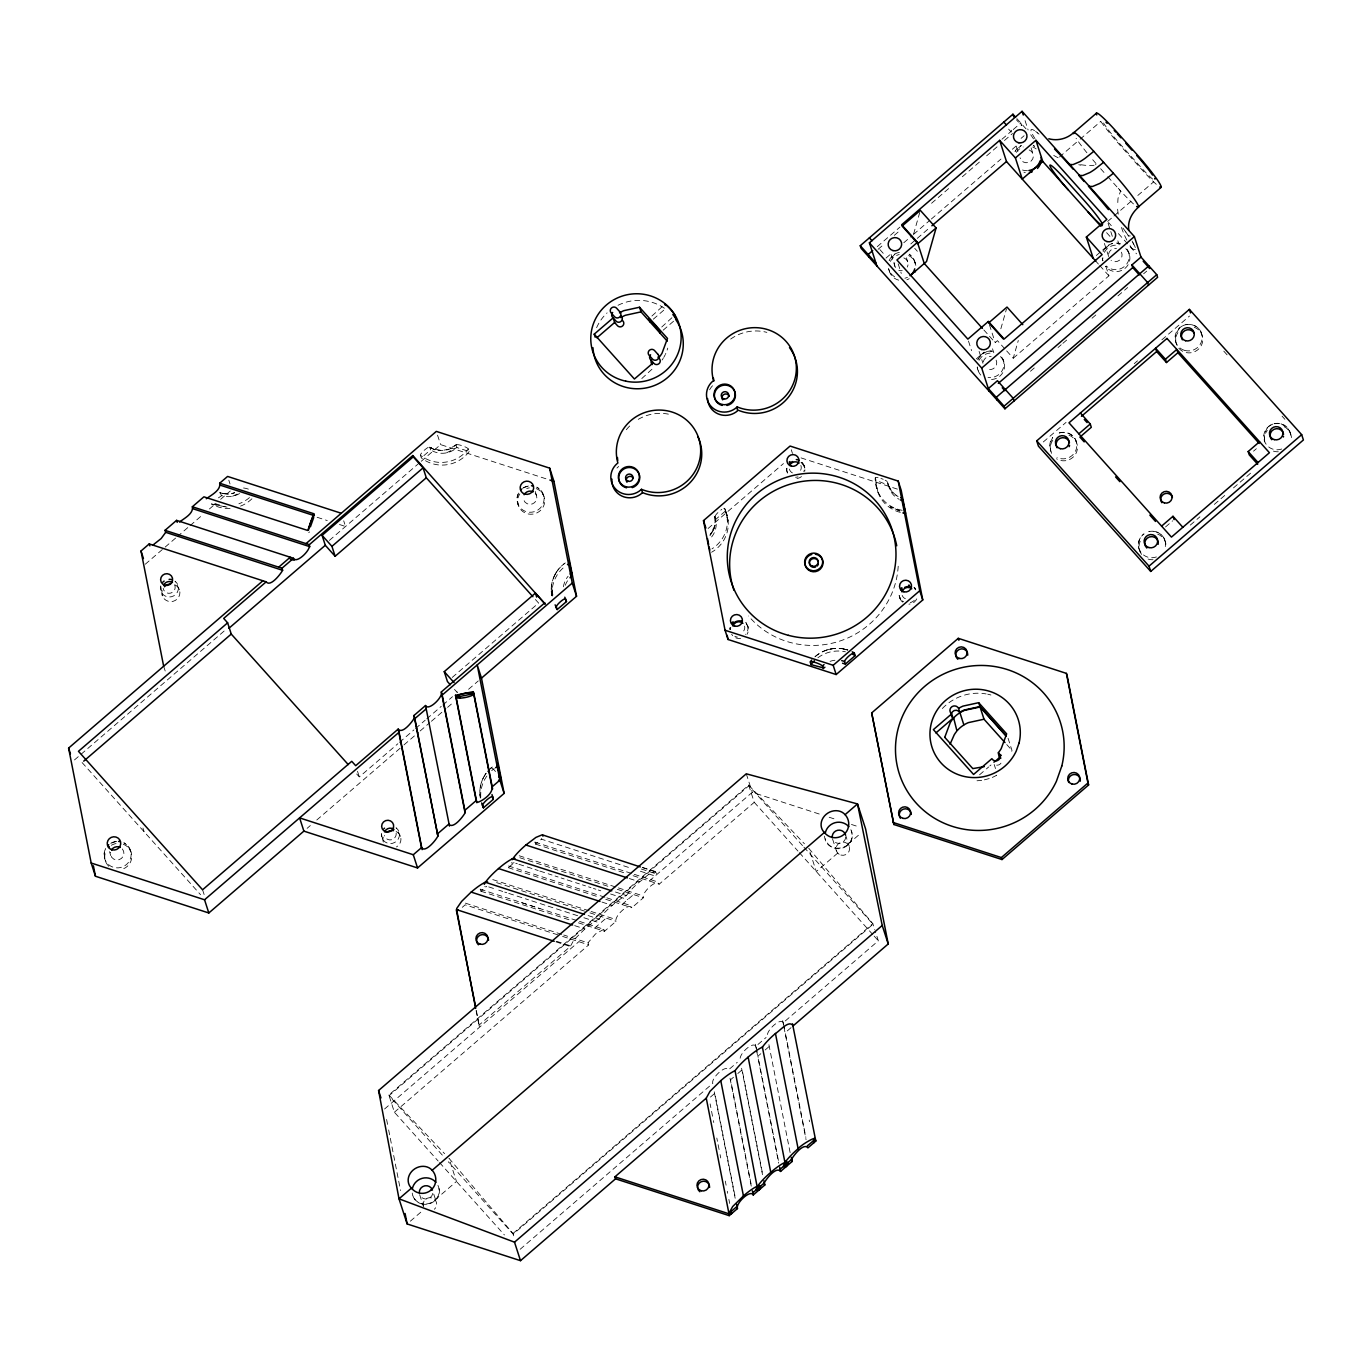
<?xml version="1.0" encoding="UTF-8"?>
<svg xmlns="http://www.w3.org/2000/svg" width="1372" height="1372" viewBox="0 0 1372 1372"><rect width="100%" height="100%" fill="white"/><g stroke="black" fill="none" stroke-linecap="round" stroke-linejoin="round"><path stroke-width="0.75" stroke-dasharray="5 3.75" d="M578.401 922.824L604.486 931.279L616.045 921.332C614.004 916.445 628.993 902.09 631.84 907.732L643.382 897.768C641.239 893.069 656.296 878.509 659.177 884.185L754.24 802.311L748.683 785.127L388.859 1095.028L394.399 1112.229L438.131 1161.004M160.713 585.878L162.359 595.842M1008.043 738.187L1011.987 750.415L1011.027 754.6M714.915 516.455L714.966 525.39L709.941 535.303A21.146 20.58 -17.9 0 0 714.829 516.781L715.018 515.992M913.598 234.063L919.772 212.351M1000.84 328.8L1006.465 309.06M1006.671 350.906L1013.239 358.229L1018.298 340.462M667.77 348.111L667.135 350.066M518.513 493.062L517.004 498.259L518.376 505.548M565.298 562.932C555.008 570.015 549.349 583.254 551.75 595.568M714.195 528.186L710.49 534.668M665.849 353.376L665.437 354.268M665.111 354.919L663.739 357.475M484.093 776.38L486.151 773.208C480.972 780.291 478.759 789.449 480.372 798.092M554.511 575.503L556.586 571.884M713.063 530.81L709.941 535.303M1267.522 427.498L1263.921 434.444L1265.104 443.122M488.552 770.275L494.435 765.164M942.358 708.518C953.66 696.667 970.073 691.128 986.108 693.923M456.344 444.562L449.124 449.124L441.698 450.582L430.825 447.975L434.77 449.622L429.745 447.203L430.602 449.845L421.29 457.871L420.432 455.212A6.105 1.286 -41.9 0 1 424.154 450.359A6.105 1.286 -41.9 0 1 429.453 447.066M1179.731 327.771L1175.581 334.202L1175.804 342.228M651.906 316.023L662.059 306.779M661.75 327.016L671.903 317.755M599.29 918.948A21.918 4.631 -41.9 0 0 584.849 928.981L574.028 939.7L570.306 946.491L478.965 1025.176L479.6 1027.148L476.307 1010.392M218.405 497.865L221.784 495.635A21.146 20.58 -17.9 0 0 239.551 493.56M145.278 564.218L175.736 537.978M177.348 536.606L188.564 526.934M190.176 525.562L203.005 514.5M209.419 508.978L214.221 504.845M220.635 499.322L230.256 491.022M74.482 759.934L226.054 629.388M329.383 540.397L419.643 462.656M421.255 461.266L440.601 444.614L547.874 479.394M653.295 319.196L666.226 308.065M663.156 330.189L674.458 320.448M641.804 378.552L654.444 366.959M877.257 246.651L899.929 227.117M1001.972 139.241L1011.696 130.872L1009.072 127.939M1013.222 129.551L1020.802 123.017L1021.66 125.658L1016.412 119.793M878.114 249.292L884.597 243.719M894.304 235.349L900.787 229.776M931.571 203.262L951.002 186.523M962.338 176.748L980.157 161.416M986.639 155.825L997.976 146.067M1004.458 140.493L1012.553 133.513M1021.094 138.349L1024.129 135.725M885.986 258.09L890.857 253.906M903.805 242.741L911.917 235.761M913.529 234.372L929.719 220.429M931.348 219.023L1000.994 159.049M1012.33 149.274L1020.425 142.311M910.785 243.942L915.656 239.74M917.268 238.351L930.25 227.169M452.245 677.425L538.596 603.063L534.325 598.295M1059.458 156.991L1078.512 140.561M1080.107 139.207L1100.738 121.422M356.703 773.997L359.327 776.929L397.88 743.727M399.475 742.355L413.932 729.904M415.545 728.515L425.183 720.214M426.778 718.825L441.235 706.374M442.847 705.002L452.486 696.702M307.105 828.345L310.329 825.55M316.795 819.993L402.373 746.282M403.985 744.893L418.511 732.391M420.124 730.984L429.813 722.65M431.425 721.26L445.969 708.741M447.581 707.352L454.029 701.795M468.572 689.276L478.262 680.924M711.656 536.932A21.146 20.58 -17.9 0 0 715.687 519.422L725.514 510.95L724.656 508.309A33.22 32.328 -17.9 0 1 712.017 548.834M708.089 528.494L783.446 463.582M1107.65 221.458L1112.418 217.359M1113.995 215.987L1131.471 200.947M1137.817 195.476L1153.698 181.807M976.264 358.915L984.153 352.124M989.521 336.277L995.197 342.606L997.478 340.65L1005.367 349.448M1096.331 255.501L1101.064 251.436M1102.642 250.064L1108.953 244.645M1013.239 358.229L1108.936 275.806L1105.832 266.185M1030.475 371.246L1035.328 367.061M1058.018 347.528L1061.242 344.732M1062.871 343.343L1069.354 337.752M1092.026 318.235L1096.88 314.051M1117.94 295.906L1127.664 287.537M1143.648 273.765L1146.7 271.142M462.278 907.321L465.177 904.834L560.582 935.755M480.2 889.09L480.955 891.234L486.734 886.261M604.863 897.219L507.64 865.663L508.309 867.687L514.088 862.714L517.295 863.76M534.96 842.065L535.646 844.14L541.426 839.167L630.588 868.064M1043.303 441.973L1066.044 422.387M1134.25 363.631L1137.508 360.836M1161.861 339.844L1189.473 316.075M626.284 895.693A21.918 4.631 -41.9 0 1 639.506 881.904C644.137 879.04 653.398 867.447 657.205 874.187L640.981 868.922M384.554 1109.022L578.847 941.672M594.625 928.089L606.184 918.125M621.979 904.525L633.538 894.578M649.316 880.978L752.268 792.313L821.091 814.625M394.399 1112.229L588.708 944.879L588.056 942.838L563.755 935.018M1165.514 526.968L1172.631 520.846M1253.511 451.165L1256.375 448.713M1190.296 525.099L1199.9 516.832M1214.306 504.416L1225.505 494.778M1233.497 487.883L1251.092 472.74M410.348 1221.183L423.193 1210.121M435.044 1199.9L456.464 1181.464L448.987 1158.311L512.974 1233.497L514.38 1237.836M837.709 853.092L816.289 871.546L808.828 848.411L872.815 923.596L874.804 929.77M847.965 844.26L860.81 833.198M979.539 774.82L985.25 769.898M986.399 768.92L988.68 766.948M989.829 765.953L990.978 764.976M512.974 1233.497L872.815 923.596M520.142 1249.292L712.823 1083.348C710.696 1078.632 725.737 1064.072 728.618 1069.748L737.279 1062.288M757.138 1052.204L755.955 1046.201L766.073 1037.489M784.475 1028.64L783.309 1022.654L878.354 940.78L875.387 931.605M710.456 1097.068L714.795 1093.347L735.392 1198.099M733.471 1077.26L730.573 1079.747L751.17 1184.499M737.81 1073.521L742.132 1069.783L762.729 1174.552M760.808 1053.713L757.927 1056.2L778.507 1160.952M765.147 1049.974L769.486 1046.236M791.044 1027.662L785.264 1032.636L805.861 1137.405M814.934 656.811C823.715 648.887 836.8 646.263 847.982 650.071L842.391 648.716L847.416 649.916M618.686 466.48L618.137 466.943A18.128 17.63 -17.9 0 0 616.954 468.058M1268.397 426.675L1269.357 425.92M894.887 254.043L889.142 260.646A13.583 13.223 -17.9 0 1 899.929 252.259L898.574 252.534M1108.868 245.005L1103.139 251.608A13.583 13.223 -17.9 0 1 1112.555 243.496L1111.251 243.89M996.638 775.214L996.689 775.18A32.551 31.676 -17.9 0 1 992.368 777.392L991.27 777.838M1270.421 425.234L1272.804 424.12M232.657 496.235L238.042 493.628M446.5 452.863L456.91 447.546L469.19 451.525L468.332 448.867A33.22 32.328 -17.9 0 1 420.432 455.212M523.675 487.66L528.717 485.894M110.755 843.3L115.797 841.533M1182.904 325.713C1190.416 321.854 1200.517 326.69 1202.043 335.06M234.612 492.651L231.817 493.594L232.794 493.285C231.336 495.789 214.444 491.33 223.447 493.628L219.863 492.617L220.943 492.977A21.146 20.58 -17.9 0 0 234.663 492.805M989.212 778.576L984.307 779.862M987.223 351.438L981.529 354.388L977.807 359.55A13.583 13.223 -17.9 0 1 994.117 351.472L989.967 351.026M827.007 649.899L832.067 648.699M1274.108 423.725L1279.63 423.468M981.683 780.325L977.001 780.788M1080.862 164.743L1083.863 165.137A60.66 59.03 -17.9 0 0 1088.648 165.515L1089.419 165.532A20.186 19.637 -17.9 0 0 1094.067 165.24M225.128 506.8L211.357 503.918L227.049 507.125M987.737 694.181L990.927 695.004M642.25 867.344L655.988 871.683M1281.002 423.759L1287.519 427.738L1290.709 433.981M902.159 510.298A33.22 32.328 -17.9 0 1 875.216 477.782L876.056 480.423L888.473 485.208A21.146 20.58 -17.9 0 0 898.952 499.202M801.077 457.905L901.198 490.353M317.121 517.278L327.273 520.571M339.45 524.516L345.538 526.488L343.703 520.828M829.185 817.249L837.28 819.873M851.463 824.469L859.558 827.093M642.37 867.601L656.571 872.198M640.381 871.237L655.096 876.005M535.011 842.151L632.218 873.655M634.241 874.324L658.543 882.196M535.646 844.14L624.963 873.089M633.075 875.713L659.177 884.185M629.354 878.543L639.506 881.836M519.216 855.751L616.422 887.255M618.446 887.924L642.748 895.796M519.851 857.74L609.168 886.689M617.297 889.313L643.382 897.768M615.462 892.023L626.472 895.59M518.908 864.274L533.399 868.973M534.994 869.488L538.218 870.534M539.831 871.066L552.007 875.01M555.043 875.988L558.095 876.982M561.131 877.96L564.184 878.955M567.219 879.932L579.396 883.877M582.448 884.871L585.484 885.866M588.537 886.844L590.989 887.633M593.424 888.439L595.877 889.228M598.329 890.016L600.782 890.822M610.591 893.995L627.759 899.552M606.887 897.871L631.189 905.743M508.309 867.687L597.609 896.636M605.738 899.277L631.84 907.732M602.016 902.09L612.169 905.383M589.085 910.802L491.879 879.298L492.514 881.287M591.109 911.471L615.411 919.343M496.578 882.608L587.919 912.208M589.943 912.86L616.045 921.332M588.108 915.57L599.135 919.137M488.741 886.912L496.733 889.502M498.739 890.154L502.735 891.457M504.725 892.092L506.731 892.743M508.738 893.395L528.529 899.809M531.804 900.872L544.873 905.108M548.148 906.172L571.044 913.581M572.879 914.181L578.384 915.964M583.889 917.748L600.404 923.099M480.32 889.262L577.526 920.766M579.55 921.418L603.852 929.29L604.486 931.279M521.497 902.604L540.053 908.624M480.955 891.234L570.272 920.183M574.662 925.637L584.815 928.93M561.731 934.366L464.525 902.862L465.177 904.834M562.606 936.424L588.708 944.879M556.552 941.295L573.067 946.663M556.02 941.861L570.306 946.491M221.286 495.464L220.395 492.805M899.689 510.813L890.085 506.748L899.878 511.053M896.825 495.824L892.366 492.085L888.267 485.019L889.125 487.66M1035.637 131.438L1037.815 133.101M493.834 769.641L491.296 767.634M748.683 785.127L804.421 843.78M388.859 1095.028L444.597 1153.681M494.109 769.932L495.532 771.527M1100.653 168.722L1106.347 175.084M1107.77 176.679L1120.598 190.982L1118.043 198.288A60.66 59.03 -17.9 0 0 1117.803 202.987L1117.803 205.954M1016.875 118.627L1027.371 130.34M1033.528 138.898L1028.691 131.815M1108.456 222.487L1111.303 225.66M1118.42 233.6L1136.531 253.803M1223.79 351.146L1228.06 355.914M1282.083 416.162L1284.912 419.335M1106.587 232.657L1110.857 237.39M1008.609 129.122L1011.233 132.038M1095.799 261.16L1098.44 264.093M1099.744 265.551L1108.936 275.806M914.73 248.332L917.354 251.265M983.844 329.949L988.114 334.699M879.881 249.584L885.146 255.449M1006.739 744.567L1011.987 750.415M802.5 845.581L748.889 785.779L389.065 1095.696L442.659 1155.481M803.906 847.141L873.021 924.248L513.197 1234.165L448.301 1161.775M754.24 802.311L797.955 851.086M799.362 852.664L872.712 934.486M874.135 936.064L878.354 940.78M454.492 689.413L457.305 692.551L456.018 688.572M82.08 762.54L200.569 894.716M439.537 1162.581L504.433 1234.954M783.309 1022.654C780.548 1017.132 765.679 1030.904 767.514 1036.254M755.955 1046.201C752.679 1040.936 738.668 1054.228 740.177 1059.801M1125.846 232.074L1128.436 235.744M603.852 929.29L595.499 933.955L588.039 942.77M1132.14 241.129L1133.684 244.096L1132.346 241.764A64.724 5.917 49.3 0 1 1135.296 247.577M412.852 1195.664C418.083 1211.853 444.734 1202.489 438.44 1186.523M724.656 508.309L728.138 520.948M1129.156 253.751L1126.721 248.435A13.583 13.223 -17.9 0 1 1106.295 266.031M1117.854 240.855L1119.14 244.816M1108.096 223.259L1112.452 236.721M1104.409 243.427L1108.902 257.336M1165.377 541.906C1163.988 534.583 1155.961 529.643 1148.776 531.65A13.583 13.223 -17.9 0 1 1165.291 546.605M1025.073 120.633L1028.091 129.946M1031.109 147.902L1033.03 153.853M1016.395 146.512L1018.316 152.464M1139.789 551.047C1136.976 545.198 1138.571 537.567 1144.042 533.862A13.583 13.223 -17.9 0 0 1156.407 556.946M1076.728 443.002C1075.202 434.632 1065.101 429.796 1057.572 433.655A13.583 13.223 -17.9 0 1 1076.831 445.694A13.583 13.223 -17.9 0 1 1057.006 457.442M1003.824 361.694L1001.406 356.377A13.583 13.223 -17.9 0 1 988.029 377.369M989.435 324.77L995.197 342.606M992.522 348.78L993.808 352.758M979.094 351.369L982.935 363.288M978.236 370.834L977.207 367.576A13.583 13.223 -17.9 0 0 979.385 372.189M968.478 341.045L971.582 350.666M915.175 262.789L912.74 257.456L909.156 254.163A13.583 13.223 -17.9 0 1 915.073 267.489M906.429 257.816L907.715 261.795M898.18 263.836L901.284 273.457M891.063 254.455L894.921 266.374M889.571 271.93L888.559 268.672A13.583 13.223 -17.9 0 0 895.47 277.213M994.186 764.496L995.506 768.577M888.353 484.505L887.615 482.567A21.146 20.58 -17.9 0 0 898.094 496.544M877.874 492.119L875.216 477.782M899.758 597.626L899.157 595.431A9.055 8.815 -17.9 0 0 903.634 601.793M804.318 466.377L800.545 461.009A9.055 8.815 -17.9 0 1 803.838 471.625M791.284 449.742L792.467 453.446M845.392 834.468L849.234 846.387M832.581 839.029L836.44 850.966M824.521 836.131C825.944 855.751 858.066 849.525 851.377 830.883M714.829 516.781L715.687 519.422M747.963 626.644L745.836 622.476A9.055 8.815 -17.9 0 1 745.493 634.396M746.282 773.808L752.268 792.313M543.964 496.407L540.774 490.164L536.795 487.146A13.583 13.223 -17.9 0 1 542.746 504.553A13.583 13.223 -17.9 0 1 525.064 511.224A13.583 13.223 -17.9 0 1 517.947 494.263M535.217 491.45L536.503 495.429M437.548 435.181L440.601 444.614M400.47 836.337L396.079 827.762A9.055 8.815 -17.9 0 1 398.326 838.944A9.055 8.815 -17.9 0 1 387.401 843.128A9.055 8.815 -17.9 0 1 381.536 833.353M357.509 771.304L359.327 776.929M228.815 480.2L230.033 483.973M433.741 1194.086L436.313 1202.043M419.661 1194.669L423.519 1206.605M179.423 589.754L175.05 581.179A9.055 8.815 -17.9 0 1 177.297 592.344A9.055 8.815 -17.9 0 1 166.355 596.546A9.055 8.815 -17.9 0 1 160.49 586.753M163.662 666.243L165.48 671.903M202.576 889.776L204.394 895.384M142.945 828.036L144.146 831.775M131.043 852.046L127.853 845.804L123.874 842.785A13.583 13.223 -17.9 0 1 129.62 860.587A13.583 13.223 -17.9 0 1 111.338 866.487A13.583 13.223 -17.9 0 1 105.593 848.702L104.083 853.899L105.438 861.187M109.503 851.652L110.789 855.631M1050.489 450.153L1049.94 443.482L1052.701 437.479A13.583 13.223 -17.9 0 0 1050.986 451.354M1129.825 235.281L1130.014 236.173M809.206 1120.067L809.531 1121.696M782.657 1020.665L783.481 1024.85M783.892 1026.925L806.05 1139.635M768.92 1044.692L790.255 1153.235M755.32 1044.212L756.144 1048.397M756.555 1050.472L778.696 1163.182M741.583 1068.256L762.506 1174.689M730.024 1078.203L751.359 1186.729M714.246 1091.803L735.169 1198.253M710.113 1103.894L710.85 1107.616M711.571 1111.337L712.668 1116.928M713.406 1120.65L713.766 1122.519M716.819 1138.04L717.47 1141.35M718.122 1144.66L719.425 1151.297M720.077 1154.607L720.729 1157.934M725.291 1181.121L726.097 1185.185M727.28 1191.256L727.675 1193.28M728.875 1199.368L729.681 1203.416M476.084 1010.512L478.965 1025.176M386.595 1119.466L388.242 1127.835M388.653 1129.928L389.888 1136.188M390.3 1138.28L400.555 1190.519M552.865 595.088L551.836 587.456L552.384 594.762M381.433 834.262L383.405 842.425A9.055 8.815 -17.9 0 1 384.366 834.673M123.274 844.243A13.583 13.223 -17.9 0 1 121.405 869.471M108.834 866.315A13.583 13.223 -17.9 0 1 106.227 850.674M111.389 845.289A13.583 13.223 -17.9 0 1 116.431 843.506M111.904 842.7A13.583 13.223 -17.9 0 1 117.186 841.396M122.314 848.942A6.791 6.62 -17.9 0 1 118.987 859.712A6.791 6.62 -17.9 0 1 110.515 852.304M522.612 488.363A13.583 13.223 -17.9 0 1 530.107 485.757M536.195 488.603A13.583 13.223 -17.9 0 1 543.398 506.525A13.583 13.223 -17.9 0 1 524.516 512.631A13.583 13.223 -17.9 0 1 519.817 493.903M526.694 488.535A13.583 13.223 -17.9 0 1 529.352 487.866M535.234 493.303A6.791 6.62 -17.9 0 1 532.25 503.97A6.791 6.62 -17.9 0 1 523.349 497.333M175.067 584.901A9.055 8.815 -17.9 0 1 178.754 597.009A9.055 8.815 -17.9 0 1 166.201 600.422A9.055 8.815 -17.9 0 1 163.319 588.073M174.621 584.866A6.037 5.882 -17.9 0 1 170.848 593.064A6.037 5.882 -17.9 0 1 163.182 588.314M480.046 795.932A33.22 32.328 -17.9 0 1 493.268 766.056M480.766 797.235A33.22 32.328 -17.9 0 1 487.42 775.3M491.708 770.67A33.22 32.328 -17.9 0 1 494.246 768.612M243.53 488.003A6.311 1.166 19.4 0 1 251.779 490.49M219.537 492.857A6.311 1.338 -41.9 0 1 219.966 492.84M251.916 498.808A33.22 32.328 -17.9 0 1 240.563 506.114M230.084 508.395A33.22 32.328 -17.9 0 1 211.357 503.918M249.481 497.607A33.22 32.328 -17.9 0 1 238.9 503.781M219.537 504.896A33.22 32.328 -17.9 0 1 212.643 502.426M552.281 596.117A33.22 32.328 -17.9 0 1 565.298 566.207M565.315 585.261A21.146 20.58 -17.9 0 1 568.059 580.047M563.429 586.77A21.146 20.58 -17.9 0 1 568.128 576.223M551.801 595.757A33.22 32.328 -17.9 0 1 564.681 563.378M456.482 444.734A6.311 1.166 19.4 0 1 462.57 445.866A6.311 1.166 19.4 0 1 468.161 448.815M429.745 447.203A21.146 20.58 -17.9 0 0 456.053 444.888L456.91 447.546A21.146 20.58 -17.9 0 1 430.602 449.845M469.19 451.525A33.22 32.328 -17.9 0 1 421.29 457.871M396.114 831.483A9.055 8.815 -17.9 0 1 396.508 846.936M396.165 833.147A6.037 5.882 -17.9 0 1 391.312 839.801A6.037 5.882 -17.9 0 1 384.349 835.479M309.489 531.839A9.055 1.235 -72 0 1 308.717 532.696M541.82 838.532A16.361 3.447 -41.9 0 1 541.408 839.184M485.242 886.655A16.361 3.464 -41.9 0 1 484.693 886.655M598.947 919.257A21.918 4.631 -41.9 0 1 612.169 905.451A21.918 4.631 -41.9 0 1 626.627 895.402M514.088 862.696A16.361 3.447 -41.9 0 1 511.362 862.696M423.331 1205.971A6.791 6.62 -17.9 0 1 427.309 1198.236A6.791 6.62 -17.9 0 1 435.679 1200.74A6.791 6.62 -17.9 0 1 434.358 1209.264M437.942 1185.322A13.583 13.223 -17.9 0 1 429.453 1203.758A13.583 13.223 -17.9 0 1 412.217 1193.074M432.746 1193.451A6.791 6.62 -17.9 0 1 419.918 1195.269M850.863 829.683A13.583 13.223 -17.9 0 1 843.025 847.913A13.583 13.223 -17.9 0 1 825.395 838.755M845.752 837.126A6.791 6.62 -17.9 0 1 833.147 840.196M1000.977 763.141A4.528 4.408 -17.9 0 1 995.523 764.907M596.614 327.668A45.293 44.075 -17.9 0 1 607.093 312.885M618.017 305.287A45.293 44.075 -17.9 0 1 665.42 308.957M663.208 358.349A32.551 31.676 -17.9 0 1 662.059 360.047M730.659 339.09A42.275 41.143 -17.9 0 1 766.862 332.367M709.616 389.802A18.128 17.63 -17.9 0 1 712.634 385.652M626.335 429.745A42.275 41.143 -17.9 0 1 630.022 425.646M638.254 419.352A42.275 41.143 -17.9 0 1 671.182 414.773M898.197 566.207A84.549 82.286 -17.9 0 1 840.007 640.998A84.549 82.286 -17.9 0 1 748.546 616.011M817.884 657.754A33.22 32.328 -17.9 0 1 845.409 651.786M830.077 661.355A21.146 20.58 -17.9 0 1 835.805 660.189M815.191 656.588A33.22 32.328 -17.9 0 1 847.656 649.968M725.514 510.95A33.22 32.328 -17.9 0 1 711.571 552.264M715.018 516.575A6.311 1.338 -41.9 0 1 721.826 509.355M723.747 508.36A6.311 1.338 -41.9 0 1 724.33 508.309M900.306 512.373A33.22 32.328 -17.9 0 1 876.056 480.423M875.559 477.593A6.311 1.166 19.4 0 1 878.063 477.713M880.91 478.468A6.311 1.166 19.4 0 1 883.242 479.325M885.163 480.2A6.311 1.166 19.4 0 1 887.221 481.641M800.974 462.33A9.055 8.815 -17.9 0 1 804.781 471.231M801.488 476.581A9.055 8.815 -17.9 0 1 794.217 478.434M787.031 468.212A9.055 8.815 -17.9 0 0 787.494 473.066L786.448 468.607A9.055 8.815 -17.9 0 0 787.854 473.271M797.972 476.856A9.055 8.815 -17.9 0 1 795.537 477.233M800.854 465.434A6.037 5.882 -17.9 0 1 799.43 471.831M792.399 472.894A6.037 5.882 -17.9 0 1 789.243 468.349M746.265 623.797A9.055 8.815 -17.9 0 1 746.985 634.396M740.623 638.426A9.055 8.815 -17.9 0 1 731.619 634.276M730.418 629.182A9.055 8.815 -17.9 0 1 730.744 627.381M737.416 637.088A9.055 8.815 -17.9 0 1 734.809 636.265M744.619 626.147A6.037 5.882 -17.9 0 1 741.292 632.921M916.753 598.861A9.055 8.815 -17.9 0 1 908.916 604.177M902.622 602.137A9.055 8.815 -17.9 0 1 899.5 595.002M914.421 588.571A9.055 8.815 -17.9 0 1 915.673 589.84M914.318 600.353A9.055 8.815 -17.9 0 1 910.288 602.582M905.383 598.707A6.037 5.882 -17.9 0 1 902.193 595.397M1194.275 327.256A13.583 13.223 -17.9 0 1 1201.478 345.178A13.583 13.223 -17.9 0 1 1182.595 351.283A13.583 13.223 -17.9 0 1 1177.896 332.556M1284.175 426.692A13.583 13.223 -17.9 0 1 1291.429 439.297M1278.327 451.782A13.583 13.223 -17.9 0 1 1270.489 449.759M1264.727 441.853A13.583 13.223 -17.9 0 1 1267.316 430.431M1281.74 449.004A13.583 13.223 -17.9 0 1 1263.904 438.954A13.583 13.223 -17.9 0 1 1277.332 423.296A13.583 13.223 -17.9 0 1 1290.606 438.68M1157.625 534.102A13.583 13.223 -17.9 0 1 1166.097 547.239M1153.012 559.725A13.583 13.223 -17.9 0 1 1147.541 558.867M1141.573 554.391A13.583 13.223 -17.9 0 1 1142.001 538.356M1068.959 435.181A13.583 13.223 -17.9 0 1 1075.94 453.515A13.583 13.223 -17.9 0 1 1056.509 458.78M1051.621 453.343A13.583 13.223 -17.9 0 1 1053.336 439.452M1156.287 184.311A34.54 3.156 49.3 0 1 1141.058 168.739L1121.456 146.873A34.54 3.156 49.3 0 1 1100.121 120.444M1135.296 249.498A64.724 5.917 49.3 0 1 1131.214 247.869M1122.913 228.061A64.724 5.917 49.3 0 1 1129.019 236.619M1131.454 247.732A86.539 84.224 -17.9 0 1 1130.048 245.588M1126.841 240.083A86.539 84.224 -17.9 0 1 1121.061 226.243M1118.249 214.186A86.539 84.224 -17.9 0 1 1117.391 205.989M1133.495 203.931A34.54 3.156 49.3 0 1 1118.266 188.358M1034.985 138.623A64.724 5.917 49.3 0 1 1039.033 134.13M1095.988 163.508A34.729 3.173 49.3 0 1 1090.946 157.643M1086.898 152.755A34.729 3.173 49.3 0 1 1076.077 138.28M1152.652 179.097A25.485 2.332 49.3 0 1 1140.424 166.749L1120.821 144.883A25.485 2.332 49.3 0 1 1103.517 123.017M1027.474 170.677A13.583 13.223 -17.9 0 1 1022.02 169.819M1025.33 172.512A13.583 13.223 -17.9 0 1 1023.958 172.22M1016.343 152.343A13.583 13.223 -17.9 0 1 1023.22 146.976M1032.739 147.027A13.583 13.223 -17.9 0 1 1036.169 148.931M907.441 277.315A13.583 13.223 -17.9 0 1 904.903 278.207M908.641 255.501A13.583 13.223 -17.9 0 1 915.81 265.379M909.224 278.688A13.583 13.223 -17.9 0 1 906.841 279.802M898.643 280.162A13.583 13.223 -17.9 0 1 888.936 269.324M890.359 261.4A13.583 13.223 -17.9 0 1 899.209 254.506M1000.445 356.583A13.583 13.223 -17.9 0 1 990.052 379.495M980.774 375.088A13.583 13.223 -17.9 0 1 977.481 366.89M979.025 360.322A13.583 13.223 -17.9 0 1 993.414 353.17M1029.154 149.942A6.791 6.62 -17.9 0 1 1031.075 161.09A6.791 6.62 -17.9 0 1 1020.048 157.797M1121.456 252.174A6.791 6.62 -17.9 0 1 1111.063 260.286M1108.627 253.992A6.791 6.62 -17.9 0 1 1116.482 248.504M1125.777 248.641A13.583 13.223 -17.9 0 1 1125.229 268.209A13.583 13.223 -17.9 0 1 1105.352 266.237M1102.814 258.948A13.583 13.223 -17.9 0 1 1102.831 257.576M1104.34 252.379A13.583 13.223 -17.9 0 1 1118.729 245.228M1095.971 164.314A4.185 4.065 -17.9 0 1 1095.525 164.589M1080.776 165.137A86.539 84.224 -17.9 0 1 1078.735 164.743M1058.155 157.763A86.539 84.224 -17.9 0 1 1052.959 154.985M996.123 360.099A6.791 6.62 -17.9 0 1 986.262 368.588M983.312 361.934A6.791 6.62 -17.9 0 1 991.167 356.446M903.839 257.885A6.791 6.62 -17.9 0 1 907.321 267.06M902.227 270.644A6.791 6.62 -17.9 0 1 898.797 270.267M895.47 267.523A6.791 6.62 -17.9 0 1 895.316 261.109M729.99 627.862L730.041 629.679A9.055 8.815 -17.9 0 1 729.99 627.862M1015.709 150.354L1015.04 151.486A13.583 13.223 -17.9 0 1 1021.351 145.501L1015.709 150.354M1118.094 243.256L1116.705 243.101A13.583 13.223 -17.9 0 1 1121.987 244.49L1118.094 243.256M1034.471 146.221L1033.322 145.586A13.583 13.223 -17.9 0 1 1034.471 146.221M914.644 587.851L913.992 587.25A9.055 8.815 -17.9 0 1 915.776 589.257L914.644 587.851M900.392 599.341L899.329 596.306L900.392 599.341M804.163 465.828L804.781 467.921L804.163 465.828M1102.917 260.903L1102.282 258.313A13.583 13.223 -17.9 0 0 1102.917 260.903M727.28 518.256L726.8 514.449L727.417 521.703L727.28 518.256M840.916 855.065A6.791 6.62 -17.9 0 0 849.44 847.021A6.791 6.62 -17.9 0 0 838.172 843.952A6.791 6.62 -17.9 0 0 840.916 855.065M1184.756 350.426A13.583 13.223 -17.9 0 0 1201.786 334.356A13.583 13.223 -17.9 0 0 1179.268 328.182A13.583 13.223 -17.9 0 0 1184.756 350.426"/><path stroke-width="1.5" d="M735.238 1070.623A21.918 4.631 -41.9 0 0 720.797 1080.639L709.976 1091.375L706.254 1098.149L614.913 1176.833L615.548 1178.822L729.218 1215.661L737.45 1208.578C735.341 1203.484 750.501 1189.044 753.228 1194.978L764.787 1185.031L763.964 1180.829M944.845 737.09L950.247 722.598A32.551 31.676 -17.9 0 1 952.957 718.774L953.66 717.985L956.953 730.95A32.551 31.676 -17.9 0 0 954.209 734.826L950.041 744.276M936.098 227.958L917.868 243.65L902.107 226.071L920.338 210.362L936.098 227.958L926.546 261.52L910.065 275.721M341.268 513.265L227.598 476.427L219.691 483.218L313.708 513.694L307.774 530.484L203.914 496.818L192.354 506.765C193.726 513.557 184.397 518.239 179.492 522.029M310.398 526.865L313.691 517.536M512.219 859.678A16.378 3.464 -41.9 0 1 512.819 858.735L513.54 857.706A21.523 4.545 -41.9 0 1 525.836 845.066L535.938 837.4L542.214 834.811L640.33 866.933M758.613 1187.981L759.008 1190.004A16.361 3.464 -41.9 0 1 756.229 1189.867A16.087 3.396 -41.9 0 1 757.001 1187.243A17.27 3.653 -41.9 0 1 757.721 1186.043L758.459 1184.996A21.523 4.545 -41.9 0 1 770.772 1172.357M762.42 1047.248L784.956 1162.53A17.27 3.653 -41.9 0 1 786.105 1162.17A16.087 3.396 -41.9 0 1 787.837 1162.65A16.361 3.464 -41.9 0 1 786.345 1166.457A16.361 3.447 -41.9 0 1 783.566 1166.32A16.378 3.464 -41.9 0 1 785.093 1162.478L785.796 1161.432M935.91 732.94L953.06 718.173L951.671 713.869L933.389 729.63L973.571 774.46L991.87 758.699A4.528 4.408 -17.9 0 0 998.902 759.659A4.528 4.408 -17.9 0 0 998.267 752.731L999.245 757.515A27.183 26.462 -17.9 0 1 993.911 762.18M957.553 730.264L957.605 730.213A27.2 26.48 -17.9 0 1 963.264 725.359M1138.554 207.086C1130.991 213.843 1127.544 221.801 1128.813 230.41M641.479 489.307L640.758 489.976A18.128 17.63 -17.9 0 1 615.222 488.603A18.128 17.63 -17.9 0 1 617.074 463.633L617.88 462.981A42.275 41.143 -17.9 0 1 656.742 410.125A42.275 41.143 -17.9 0 1 699.943 458.334A42.275 41.143 -17.9 0 1 641.479 489.307L642.542 492.617A42.275 41.143 -17.9 0 0 689.67 483.047A42.275 41.143 -17.9 0 0 697.833 436.673M737.158 406.901L736.438 407.57A18.128 17.63 -17.9 0 1 710.902 406.198A18.128 17.63 -17.9 0 1 712.737 381.227L713.56 380.576A42.275 41.143 -17.9 0 1 752.422 327.719A42.275 41.143 -17.9 0 1 795.623 375.928A42.275 41.143 -17.9 0 1 737.158 406.901L737.501 410.863A18.128 17.63 -17.9 0 1 707.575 398.549M642.456 492.702L641.925 493.183A18.128 17.63 -17.9 0 1 611.929 479.12M811.71 660.052A33.22 32.328 -17.9 0 0 810.166 661.973L811.024 664.614L823.92 668.027A21.146 20.58 -17.9 0 1 824.915 667.221M735.083 1070.795L757.052 1186.317A21.523 4.545 -41.9 0 0 743.452 1195.887L732.682 1206.537L728.909 1213.397A16.361 3.447 -41.9 0 0 731.688 1213.534L731.259 1211.527M163.662 666.243L141.007 550.995L149.222 543.912L266.185 581.831C270.233 587.319 280.145 574.697 282.632 570.323L165.652 532.302L165.017 530.329L176.576 520.365L293.522 558.284C296.301 564.235 311.375 549.743 309.317 544.684L192.354 506.765M504.141 793.393L499.871 780.171L477.216 664.923L481.486 678.145L504.141 793.393L417.551 867.962L303.881 831.123L208.818 912.98L95.457 876.245L91.187 863.022L68.6 748.1L262.892 580.768M278.688 567.168L290.247 557.203M306.025 543.621L436.33 431.391L549.675 468.144L553.945 481.366L576.549 596.271L481.486 678.145M266.185 581.831L223.687 618.429L227.632 622.819L231.251 634.07L348.248 764.581M165.017 530.329L281.98 568.231L293.522 558.284M309.317 544.684L412.8 455.538L545.25 604.126L535.389 593.133L444.254 671.645L447.443 681.558L450.273 684.697M413.229 456.859L423.091 467.852L426.298 477.765L335.145 556.277L325.301 545.284L322.094 535.372L413.229 456.859L412.8 455.538M227.632 622.819L78.461 751.307L202.576 889.776L351.747 761.306L355.691 765.696L398.189 729.098C402.236 734.517 412.08 722.152 414.636 717.539L437.925 836.045C435.661 840.659 425.046 853.161 421.496 847.656L398.189 729.098M228.918 628.29L325.301 545.284M335.145 556.277L331.938 546.348L423.091 467.852M83.709 761.151L231.251 634.07M595.208 337.255L594.213 334.168L613.113 317.892L614.622 322.523L617.469 325.696A3.619 3.533 -17.9 0 0 622.562 325.987A3.619 3.533 -17.9 0 0 622.939 320.997L622.271 320.242M596.889 337.786L614.622 322.523M653.312 362.723L634.413 379.015L594.213 334.168M876.88 265.945L869.402 242.81L1022.071 111.321L1134.37 236.601L1140.989 257.096L1156.75 274.674L1157.608 277.315L1004.939 408.805L861.119 248.349L860.261 245.708L1012.93 114.219L1015.554 117.152M1015.417 157.952L1035.929 140.287L1042.754 161.433L1022.243 179.097L1015.417 157.952L999.656 140.356L901.678 224.751L917.439 242.33L924.265 263.493L982.438 328.371M872.695 250.579L868.15 254.506L868.99 257.147M931.88 225.78L1006.482 161.519L999.656 140.356M917.439 242.33L896.928 259.994L967.86 339.124L988.372 321.46L1004.133 339.038L1102.11 254.66L1086.35 237.064L1106.861 219.4L1035.929 140.287M1073.624 132.827L1096.399 113.207M437.942 836.097L413.984 715.498L425.543 705.534C428.304 711.485 443.379 697.01 441.321 691.951L544.821 602.805M91.187 863.022L204.548 899.775L398.84 732.425M414.636 718.825L426.195 708.878M441.973 695.278L572.261 583.049L549.675 468.144M555.591 606.836A33.22 32.328 -17.9 0 0 557.186 609.562L566.465 601.571L565.607 598.929A21.146 20.58 -17.9 0 1 564.784 597.197M703.493 520.623L790.083 446.054L898.214 481.092L901.198 490.353L922.756 599.958L836.165 674.544L728.035 639.489L725.051 630.245L703.493 520.623L705.894 528.031M1003.241 338.901L988.8 322.78L1007.014 307.071L1022.792 324.667M1138.434 206.898L1161.226 187.278M498.636 776.912A21.146 20.58 -17.9 0 1 499.168 776.432C501.329 770.927 491.553 747.277 500.849 778.404A21.146 20.58 -17.9 0 0 498.499 780.531M303.881 831.123L299.611 817.901L413.281 854.739L421.496 847.656M437.291 834.056L448.833 824.109C452.88 829.528 462.724 817.163 465.28 812.55L441.973 693.975M465.28 812.55L464.628 810.509L476.187 800.562L455.487 695.261L473.237 691.66L473.872 693.632L456.121 697.25L455.487 695.261M456.121 697.25L476.821 802.534C482.035 801.488 493.388 793.462 491.965 786.962L499.871 780.171M989.178 391.226L981.717 368.09L1134.37 236.601M482.275 804.884A33.22 32.328 -17.9 0 0 483.424 807.834L493.268 799.362A21.146 20.58 -17.9 0 1 492.805 796.377M1139.309 274.915L1132.74 267.591L1131.883 264.95L1140.989 257.096M998.302 383.371L1132.74 267.591M1004.939 408.805L1004.098 406.163L1156.75 274.674M475.672 1008.403L456.636 909.653A16.361 3.447 -41.9 0 0 458.351 910.133M1036.717 440.875L1189.387 309.386L1301.685 434.667L1303.4 439.966L1150.731 571.438L1038.433 446.157L1036.717 440.875L1149.033 566.156L1150.731 571.438M1081.445 416.316L1156.647 351.541L1155.584 348.248L1165.428 359.224L1166.492 362.534L1177.896 352.724L1176.816 349.414L1165.428 359.224M1078.838 433.809L1090.243 423.999L1080.381 413.006M725.051 630.245L833.181 665.283L919.755 590.715L898.214 481.092M842.562 663.276A21.146 20.58 -17.9 0 1 845.358 664.082L855.185 655.61L854.344 652.969A33.22 32.328 -17.9 0 0 852.183 651.803M615.548 1178.822L520.503 1260.679L407.141 1223.944L399.012 1198.819L378.569 1090.517L746.282 773.808L857.517 803.941L865.629 829.048L888.216 943.97L793.153 1025.844C789.123 1019.379 780.291 1030.578 775.454 1033.493A21.918 4.631 -41.9 0 0 762.232 1047.351M871.683 712.908L958.273 638.323L1066.404 673.378L1067.039 675.35L1088.596 784.973L1002.006 859.558L893.875 824.503L871.683 712.908L893.875 824.503M1161.587 526.128L1172.991 516.301L1182.836 527.294M1257.695 464.268L1249.24 454.852L1248.177 451.542L1259.565 441.733M411.549 1188.032L399.012 1198.819L514.517 1242.175L520.503 1260.679M432.06 1170.367L824.469 832.392M845.083 814.642A13.737 13.651 86.2 0 1 843.986 834.433A13.737 13.651 86.2 0 1 824.366 832.478A13.737 12.039 -31.1 0 1 826.047 814.419A13.737 12.039 -31.1 0 1 845.083 814.642L857.517 803.941L882.23 925.465L888.216 943.97M1149.033 566.156L1301.685 434.667M514.517 1242.175L882.23 925.465M893.241 822.514L1001.371 857.569L1087.945 783L1066.404 673.378M614.913 1176.833L728.583 1213.671L736.798 1206.588M752.593 1193.005L764.153 1183.041C766.433 1178.582 776.552 1165.96 780.565 1171.431L792.124 1161.484L791.301 1157.282M779.931 1169.441L791.49 1159.494C793.771 1155.035 803.889 1142.413 807.919 1147.884L815.808 1141.075L792.519 1023.855M807.268 1145.894C827.196 1130.048 802.02 1143.545 798.11 1148.724A21.523 4.545 -41.9 0 0 785.71 1161.484M1136.633 206.486A34.729 3.173 49.3 0 0 1134.284 198.991A34.729 3.173 49.3 0 0 1113.378 173.232L1093.793 151.366L1085.389 158.089A24.302 5.128 -41.9 0 1 1080.056 161.622L1072.938 164.623L1068.874 164.417A64.724 5.917 49.3 0 0 1054.536 148.999M1103.585 162.308L1095.199 169.03A24.302 5.128 -41.9 0 1 1089.848 172.546L1082.748 175.547L1078.684 175.359M1113.378 173.232L1104.992 179.955A24.302 5.128 -41.9 0 1 1099.658 183.488L1092.541 186.489L1088.476 186.283A64.724 5.917 49.3 0 1 1108.456 209.607M1073.521 132.724C1067.347 138.503 1057.778 141.299 1048.825 138.761M963.881 724.948L958.548 708.415A4.528 4.408 -17.9 0 0 951.997 706.649A4.528 4.408 -17.9 0 0 951.019 713.269M620.813 317.635L621.139 317.412A32.551 31.676 -17.9 0 1 625.358 315.286L641.016 311.873L667.272 341.165M619.475 312.902L619.647 312.799A32.551 31.676 -17.9 0 1 623.866 310.655L639.524 307.242L667.478 338.438L662.024 353.221A32.551 31.676 -17.9 0 1 659.315 357.046M152.584 545.336L161.176 538.527L165.669 532.37M511.859 859.146L512.802 858.752A17.27 3.653 -41.9 0 1 513.831 858.443A16.087 3.396 -41.9 0 1 514.98 858.392M484.505 882.693L486.185 881.253A21.523 4.545 -41.9 0 1 498.499 868.613A21.523 4.545 -41.9 0 1 511.928 859.061M206.315 498.722C211.374 495.035 221.098 490.181 219.691 483.218M984.307 766.639L973.04 768.56M998.49 752.491A32.551 31.676 -17.9 0 0 1001.183 748.666L1006.654 733.883L978.682 702.687L963.024 706.1A32.551 31.676 -17.9 0 0 958.822 708.244M1004.99 742.612L984.016 719.22L968.358 722.632A32.551 31.676 -17.9 0 0 964.156 724.759M549.898 480.046L553.945 481.366M220.343 485.208L314.36 515.683L313.708 513.694M192.989 508.755L309.969 546.725M290.144 558.953L294.174 560.256M525.836 844.998L627.33 877.891M512.802 858.752L611.792 890.822M498.482 868.545L599.976 901.438M584.438 914.387L485.465 882.299A17.27 3.653 -41.9 0 0 484.71 883.517A16.087 3.396 -41.9 0 0 484.299 884.34M572.639 924.985L471.145 892.092L461.609 901.404L456.756 908.418L456.636 909.653L554.219 941.278M1117.22 133.736L1120.89 137.835M1125.795 143.288L1131.917 150.131M1068.874 164.417L1073.161 169.202M1079.284 176.045L1084.189 181.516M1143.168 261.195L1149.736 268.535L1148.879 265.876L996.209 397.365L997.067 400.024M1042.754 161.433L1100.91 226.311M1003.807 122.074L1006.448 125.006M1131.883 264.95L1147.644 282.529L1148.501 285.17M1006.482 161.519L1095.799 261.16M1177.896 352.724L1259.204 443.448M1248.177 451.542L1258.038 462.536M1156.647 351.541L1166.492 362.534M1084.257 419.455L1087.087 422.593M1084.189 441.887L1079.901 437.119L1091.306 427.292L1090.243 423.999M1115.573 476.907L1119.861 481.675M1149.822 515.1L1155.533 521.463M869.385 237.853L872.009 240.786M1002.246 387.762L1004.87 390.694M869.402 242.81L981.717 368.09M860.261 245.708L876.022 263.287M1004.098 406.163L988.337 388.585L997.444 380.73L1013.205 398.309L1014.062 400.95M1006.156 735.838L979.951 706.58L964.293 709.993A32.551 31.676 -17.9 0 0 960.074 712.137M1006.293 736.232L980.071 706.992L964.55 710.336A32.551 31.676 -17.9 0 0 960.211 712.531M620.779 315.611L621.447 316.366A3.619 3.533 -17.9 0 1 621.07 321.357A3.619 3.533 -17.9 0 1 615.977 321.082L612.529 317.224A3.619 3.533 -17.9 0 1 612.667 312.456M657.943 357.08L659.366 358.675A3.619 3.533 -17.9 0 1 659.006 363.666A3.619 3.533 -17.9 0 1 653.912 363.391L650.465 359.533A3.619 3.533 -17.9 0 1 650.585 354.765M652.3 364.558L651.957 364.163A3.619 3.533 -17.9 0 1 651.477 360.219M944.793 737.381L972.765 768.577M426.298 477.765L532.902 596.717M322.094 535.372L331.938 546.348M444.254 671.645L454.098 682.621M1189.387 309.386L1190.519 312.919M1086.35 237.064L1093.175 258.228M1172.991 516.301L1174.055 519.611M1022.071 111.321L1023.272 115.042M1012.93 114.219L1013.788 116.877M988.372 321.46L988.8 322.78M1087.945 783L1088.596 784.973M958.273 638.323L958.908 640.312M978.682 702.687L984.016 719.22M900.769 497.727A21.146 20.58 -17.9 0 0 902.159 498.173L905.451 513.265A33.22 32.328 -17.9 0 1 902.879 512.922M905.451 513.265L902.107 498.276M919.755 590.715L922.756 599.958M1001.371 857.569L1002.006 859.558M845.358 664.082L844.5 661.441A21.146 20.58 -17.9 0 0 841.705 660.635M833.181 665.283L836.165 674.544M823.286 668.593L823.063 665.386A21.146 20.58 -17.9 0 1 824.058 664.58M675.59 317.567L674.801 315.114A44.916 43.87 -52.4 0 0 664.957 304.121L665.351 305.356M675.676 317.824L676.07 319.041A45.31 44.093 -17.9 0 0 672.829 314.548M659.915 332.967L658.852 329.657L648.99 318.664L650.071 321.974M639.524 307.242L641.016 311.873M815.174 1139.103L815.808 1141.075M791.49 1159.494L792.124 1161.484M568.883 560.736L572.175 575.777A21.146 20.58 -17.9 0 0 569.98 577.766M568.814 560.805L572.175 575.777M572.261 583.049L576.549 596.271M764.153 1183.041L764.787 1185.031M555.094 604.846A33.22 32.328 -17.9 0 0 556.329 606.921L557.186 609.562M535.389 593.133L536.675 597.112M728.583 1213.671L729.218 1215.661M499.991 775.746L500.849 778.404M493.268 799.362L492.411 796.72A21.146 20.58 -17.9 0 1 492.016 794.491M483.424 807.834L482.567 805.192A33.22 32.328 -17.9 0 1 481.675 802.963M476.187 800.562L476.821 802.534M413.984 715.498L414.636 717.59M456.31 909.928L475.484 1006.208M413.281 854.739L417.551 867.962M281.98 568.231L282.615 570.22M378.569 1090.517L380.953 1097.926M176.576 520.365L177.211 522.355M149.222 543.912L149.874 545.902M141.007 550.995L143.443 558.558M204.548 899.775L208.818 912.98M68.6 748.1L70.435 753.777M709.856 550.052L709.118 546.931M708.621 544.547L707.506 538.613M727.211 635.356L728.035 639.489M813.373 1141.281L813.699 1142.91A16.361 3.447 -41.9 0 0 815.191 1139.086M775.454 1033.493L798.11 1148.724M785.71 1163.199L786.345 1166.457M779.742 1167.246L780.565 1171.431M762.575 1047.059A21.918 4.631 -41.9 0 0 748.134 1057.092L770.755 1172.271M752.405 1190.793L753.228 1194.978M720.763 1080.587L743.418 1195.835M736.627 1204.393L737.45 1208.578M706.254 1098.149L728.909 1213.397M474.283 695.707L492.617 788.951M473.237 691.66L491.965 786.962M441.321 691.951L464.628 810.509M425.543 705.534L449.484 826.098M398.84 731.07L422.13 849.645M405.083 1213.5L407.141 1223.944M93.399 865.801L95.457 876.245M108.491 847.57A13.583 13.223 -17.9 0 1 109.383 846.73M107.856 845.581A13.583 13.223 -17.9 0 1 108.731 844.758M118.592 841.396A13.583 13.223 -17.9 0 1 119.981 841.551M111.509 849.817A6.791 6.62 -17.9 0 1 120.324 847.433M520.777 489.941A13.583 13.223 -17.9 0 1 521.652 489.101M531.513 485.757A13.583 13.223 -17.9 0 1 532.902 485.911M524.104 494.743A6.791 6.62 -17.9 0 1 533.245 491.793M164.383 586.753A9.055 8.815 -17.9 0 1 170.608 583.957M162.891 582.122A9.055 8.815 -17.9 0 1 164.126 581.076M169.116 579.344A9.055 8.815 -17.9 0 1 171.877 579.636M163.56 585.33A6.037 5.882 -17.9 0 1 172.46 582.448M495.584 767.685A33.22 32.328 -17.9 0 1 498.413 766.005M482.721 805.072A6.311 1.338 -41.9 0 1 486.648 800.048A6.311 1.338 -41.9 0 1 492.016 796.772M567.476 564.698A33.22 32.328 -17.9 0 1 569.74 563.378M566.465 601.571A21.146 20.58 -17.9 0 1 565.247 598.792A6.088 1.286 -41.9 0 0 560.033 602.068A6.088 1.286 -41.9 0 0 556.363 606.887M570.203 574.079A21.146 20.58 -17.9 0 1 571.318 573.136M383.937 828.722A9.055 8.815 -17.9 0 1 384.537 828.156M386.664 832.29A9.055 8.815 -17.9 0 1 393.524 830.66M384.606 831.912A6.037 5.882 -17.9 0 1 393.97 829.357M308.563 530.021A9.055 1.235 -72 0 1 313.519 515.958M770.79 1172.34A21.523 4.545 -41.9 0 1 784.201 1162.787M757.721 1186.06A16.378 3.464 -41.9 0 1 759.025 1190.09M734.895 1070.915A21.918 4.631 -41.9 0 1 748.117 1057.109M485.448 882.316A16.378 3.464 -41.9 0 1 487.643 881.939M471.179 892.143A21.523 4.545 -41.9 0 1 484.59 882.608M542.918 835.342A16.361 3.447 -41.9 0 1 542.9 836.2M412.303 1188.992A13.583 13.223 -17.9 0 1 435.902 1182.27M419.283 1192.697A6.791 6.62 -17.9 0 1 432.472 1190.107M825.224 833.353A13.583 13.223 -17.9 0 1 848.822 826.63M832.272 837.743A6.791 6.62 -17.9 0 1 837.743 830.249A6.791 6.62 -17.9 0 1 845.581 835.102M699.84 1191.736A6.037 5.882 -17.9 0 1 701.195 1181.721A6.037 5.882 -17.9 0 1 709.616 1187.415M478.382 944.793A6.037 5.882 -17.9 0 1 480.131 935.138A6.037 5.882 -17.9 0 1 488.586 940.214M953.06 718.173A4.528 4.408 -17.9 0 1 951.431 715.721M951.379 713.92A4.528 4.408 -17.9 0 1 959.92 712.72M999.656 757.035A4.528 4.408 -17.9 0 1 1000.874 758.15M953.643 717.968A27.2 26.48 -17.9 0 1 959.32 713.114M1068.702 782.452A6.037 5.882 -17.9 0 1 1073.779 774.511A6.037 5.882 -17.9 0 1 1080.313 781.165M957.862 659.297A6.037 5.882 -17.9 0 1 959.457 649.316A6.037 5.882 -17.9 0 1 967.757 655.164M900.375 818.209A6.037 5.882 -17.9 0 1 903.325 809.137A6.037 5.882 -17.9 0 1 911.282 814.419M1000.943 755.406A32.551 31.676 -17.9 0 1 999.862 756.778M1000.823 754.994A32.551 31.676 -17.9 0 1 999.742 756.384M675.607 319.35A45.293 44.075 -17.9 0 1 652.42 386.252A45.293 44.075 -17.9 0 1 592.961 347.699M789.5 347.613A42.275 41.143 -17.9 0 1 788.008 397.691A42.275 41.143 -17.9 0 1 738.222 410.211M713.92 381.004A42.275 41.143 -17.9 0 1 713.423 378.072M722.221 405.426A10.564 10.29 -17.9 0 1 716.356 389.494A10.564 10.29 -17.9 0 1 733.746 389.682A10.564 10.29 -17.9 0 1 726.989 405.477M722.667 399.835A3.773 3.67 -17.9 0 1 723.987 394.399A3.773 3.67 -17.9 0 1 729.287 396.371M617.743 460.478A42.275 41.143 -17.9 0 1 617.469 457.493M626.541 487.832A10.564 10.29 -17.9 0 1 620.487 472.14A10.564 10.29 -17.9 0 1 637.723 471.591A10.564 10.29 -17.9 0 1 632.235 487.643M626.987 482.241A3.773 3.67 -17.9 0 1 627.844 477.096A3.773 3.67 -17.9 0 1 633.109 477.85M733.969 590.286A84.549 82.286 -17.9 0 1 792.467 483.51A84.549 82.286 -17.9 0 1 896.739 545.764M815.345 554.185A9.055 8.815 -17.9 0 1 821.708 567.391A9.055 8.815 -17.9 0 1 806.702 568.3A9.055 8.815 -17.9 0 1 811.795 554.391M818.364 563.943A4.528 4.408 -17.9 0 1 817.095 566.087M815.517 567.065A4.528 4.408 -17.9 0 1 809.686 564.372A4.528 4.408 -17.9 0 1 812.739 558.713A4.528 4.408 -17.9 0 1 818.364 561.8M811.024 664.614A33.22 32.328 -17.9 0 1 814.385 660.755M852.921 654.393A33.22 32.328 -17.9 0 1 855.185 655.61M810.526 661.784A6.311 1.166 19.4 0 1 816.546 662.899A6.311 1.166 19.4 0 1 822.188 665.849M844.706 661.235A6.311 1.338 -41.9 0 1 848.702 656.193A6.311 1.338 -41.9 0 1 854.019 652.969M903.016 500.814A21.146 20.58 -17.9 0 1 900.272 499.837M789.62 463.462A9.055 8.815 -17.9 0 1 792.622 461.541M789.192 462.141A9.055 8.815 -17.9 0 1 789.895 461.541M796.292 459.586A9.055 8.815 -17.9 0 1 798.916 460.169M789.672 465.52A6.037 5.882 -17.9 0 1 799.121 463.101M732.922 623.643A9.055 8.815 -17.9 0 1 741.909 621.156M731.945 622.957A9.055 8.815 -17.9 0 1 733.094 621.773M732.974 626.095A6.037 5.882 -17.9 0 1 742.938 623.317M901.13 590.389A9.055 8.815 -17.9 0 1 902.296 589.034M904.577 587.456A9.055 8.815 -17.9 0 1 910.699 586.753M902.004 591.967A6.037 5.882 -17.9 0 1 911.797 588.777M900.701 589.068A9.055 8.815 -17.9 0 1 901.867 587.713M908.59 585.192A9.055 8.815 -17.9 0 1 909.464 585.278M1182.338 339.81A6.791 6.62 -17.9 0 1 1185.048 330.532A6.791 6.62 -17.9 0 1 1194.343 333.482M1271.724 439.692A6.791 6.62 -17.9 0 1 1274.073 429.282A6.791 6.62 -17.9 0 1 1283.575 434.289M1283.523 436.33A6.791 6.62 -17.9 0 1 1283.369 436.999M1146.821 548.045A6.791 6.62 -17.9 0 1 1149.444 536.932A6.791 6.62 -17.9 0 1 1158.208 544.272M1069.543 445.351A6.791 6.62 -17.9 0 1 1069.165 446.672M1057.023 447.752A6.791 6.62 -17.9 0 1 1060.333 438.2A6.791 6.62 -17.9 0 1 1069.457 442.659M1161.861 502.735A6.037 5.882 -17.9 0 1 1163.971 494.04A6.037 5.882 -17.9 0 1 1172.443 497.196M1096.777 114.939A34.54 3.156 49.3 0 1 1116.568 131.746L1136.17 153.613A34.54 3.156 49.3 0 1 1159.752 186.986M1073.59 133.701A34.729 3.173 49.3 0 1 1093.793 151.366M1136.805 155.602A25.485 2.332 49.3 0 1 1152.566 175.084M1154.641 178.394A25.485 2.332 49.3 0 1 1155.018 179.149M1105.986 122.245A25.485 2.332 49.3 0 1 1107.135 123.291M1114.218 130.443A25.485 2.332 49.3 0 1 1115.728 132.089M1040.079 160.884A13.583 13.223 -17.9 0 1 1028.863 170.54M1041.125 157.437A13.583 13.223 -17.9 0 1 1037.455 168.464M1032.173 171.86A13.583 13.223 -17.9 0 1 1029.497 172.529M914.764 268.809A13.583 13.223 -17.9 0 1 910.596 275.257M915.398 270.799A13.583 13.223 -17.9 0 1 914.952 272.085M1068.411 190.022A25.485 2.332 49.3 0 1 1049.974 165.892A25.485 2.332 49.3 0 1 1064.809 178.875L1084.412 200.741A25.485 2.332 49.3 0 1 1102.608 224.288M1102.333 225.608A25.485 2.332 49.3 0 1 1088.013 211.888M1019.053 743.058L1016.155 751.256A45.293 44.075 -17.9 0 1 940.009 761.752A45.293 44.075 -17.9 0 1 965.168 690.459A45.293 44.075 -17.9 0 1 1019.053 743.058M1061.808 765.988L1056.406 781.303A84.549 82.286 -17.9 0 1 914.249 800.854A84.549 82.286 -17.9 0 1 961.258 667.77A84.549 82.286 -17.9 0 1 1061.808 765.988M1166.972 338.438L1068.994 422.816L1171.448 537.104L1269.426 452.726L1166.972 338.438M620.058 312.061L616.611 308.22A3.619 3.533 -17.9 0 0 611.518 307.945A3.619 3.533 -17.9 0 0 611.14 312.936L614.587 316.778A3.619 3.533 -17.9 0 0 619.681 317.052A3.619 3.533 -17.9 0 0 620.058 312.061M657.977 354.37L654.53 350.529A3.619 3.533 -17.9 0 0 649.436 350.254A3.619 3.533 -17.9 0 0 649.076 355.245L652.523 359.087A3.619 3.533 -17.9 0 0 657.617 359.378A3.619 3.533 -17.9 0 0 657.977 354.37M112.041 849.783A6.791 6.62 -17.9 0 0 120.564 841.756A6.791 6.62 -17.9 0 0 109.314 838.669A6.791 6.62 -17.9 0 0 112.041 849.783M524.979 494.143A6.791 6.62 -17.9 0 0 533.485 486.117A6.791 6.62 -17.9 0 0 522.235 483.03A6.791 6.62 -17.9 0 0 524.979 494.143M164.914 585.244A6.037 5.882 -17.9 0 0 172.478 578.109A6.037 5.882 -17.9 0 0 162.479 575.365A6.037 5.882 -17.9 0 0 164.914 585.244M385.961 831.844A6.037 5.882 -17.9 0 0 393.524 824.692A6.037 5.882 -17.9 0 0 383.508 821.948A6.037 5.882 -17.9 0 0 385.961 831.844M460.409 698.108A9.055 2.075 -11.1 0 0 473.906 693.82A9.055 2.075 -11.1 0 0 460.7 694.404A9.055 2.075 -11.1 0 0 460.409 698.108M431.048 1190.073A13.737 13.651 86.2 0 0 432.163 1170.282A13.737 12.039 -31.1 0 0 413.126 1170.059A13.737 12.039 -31.1 0 0 411.446 1188.118A13.737 13.651 86.2 0 0 431.048 1190.073M701.264 1190.776A6.037 5.882 -17.9 0 0 708.827 1183.624A6.037 5.882 -17.9 0 0 698.828 1180.898A6.037 5.882 -17.9 0 0 701.264 1190.776M480.217 944.193A6.037 5.882 -17.9 0 0 487.78 937.042A6.037 5.882 -17.9 0 0 477.782 934.298A6.037 5.882 -17.9 0 0 480.217 944.193M1072.064 784.064A6.037 5.882 -17.9 0 0 1079.575 776.861A6.037 5.882 -17.9 0 0 1069.543 774.202A6.037 5.882 -17.9 0 0 1072.064 784.064M959.645 658.491A6.037 5.882 -17.9 0 0 966.9 651.031A6.037 5.882 -17.9 0 0 956.781 648.733A6.037 5.882 -17.9 0 0 959.645 658.491M902.913 818.381A6.037 5.882 -17.9 0 0 910.476 811.246A6.037 5.882 -17.9 0 0 900.478 808.502A6.037 5.882 -17.9 0 0 902.913 818.381M625.821 381.176A45.293 44.075 -17.9 0 0 679.157 324.324A45.293 44.075 -17.9 0 0 602.891 308.357A45.293 44.075 -17.9 0 0 625.821 381.176M723.902 398.875A3.773 3.67 -17.9 0 0 728.635 394.416A3.773 3.67 -17.9 0 0 722.392 392.701A3.773 3.67 -17.9 0 0 723.902 398.875M722.084 404.483A10.564 10.29 -17.9 0 0 734.689 391.346A10.564 10.29 -17.9 0 0 716.939 387.419A10.564 10.29 -17.9 0 0 722.084 404.483M628.239 481.28A3.773 3.67 -17.9 0 0 632.955 476.821A3.773 3.67 -17.9 0 0 626.712 475.106A3.773 3.67 -17.9 0 0 628.239 481.28M626.404 486.888A10.564 10.29 -17.9 0 0 639.009 473.752A10.564 10.29 -17.9 0 0 621.259 469.824A10.564 10.29 -17.9 0 0 626.404 486.888M788.42 635.339A84.549 82.286 -17.9 0 0 893.464 534.394A84.549 82.286 -17.9 0 0 753.005 497.264A84.549 82.286 -17.9 0 0 788.42 635.339M811.178 570.478A9.055 8.815 -17.9 0 0 822.428 559.673A9.055 8.815 -17.9 0 0 807.371 555.694A9.055 8.815 -17.9 0 0 811.178 570.478M812.413 566.207A4.528 4.408 -17.9 0 0 818.038 560.805A4.528 4.408 -17.9 0 0 810.509 558.816A4.528 4.408 -17.9 0 0 812.413 566.207M791.455 466.206A6.037 5.882 -17.9 0 0 798.71 458.763A6.037 5.882 -17.9 0 0 788.591 456.447A6.037 5.882 -17.9 0 0 791.455 466.206M734.723 626.112A6.037 5.882 -17.9 0 0 742.286 618.961A6.037 5.882 -17.9 0 0 732.288 616.217A6.037 5.882 -17.9 0 0 734.723 626.112M903.874 591.795A6.037 5.882 -17.9 0 0 911.385 584.575A6.037 5.882 -17.9 0 0 901.353 581.934A6.037 5.882 -17.9 0 0 903.874 591.795M1185.614 340.736A6.791 6.62 -17.9 0 0 1194.12 332.693A6.791 6.62 -17.9 0 0 1182.87 329.606A6.791 6.62 -17.9 0 0 1185.614 340.736M1274.279 439.64A6.791 6.62 -17.9 0 0 1282.786 431.597A6.791 6.62 -17.9 0 0 1271.535 428.527A6.791 6.62 -17.9 0 0 1274.279 439.64M1148.947 547.582A6.791 6.62 -17.9 0 0 1157.471 539.539A6.791 6.62 -17.9 0 0 1146.203 536.452A6.791 6.62 -17.9 0 0 1148.947 547.582M1060.299 448.678A6.791 6.62 -17.9 0 0 1068.805 440.635A6.791 6.62 -17.9 0 0 1057.555 437.548A6.791 6.62 -17.9 0 0 1060.299 448.678M1164.399 502.924A6.037 5.882 -17.9 0 0 1171.962 495.772A6.037 5.882 -17.9 0 0 1161.964 493.028A6.037 5.882 -17.9 0 0 1164.399 502.924M892.983 250.596A6.791 6.62 -17.9 0 0 901.49 242.57A6.791 6.62 -17.9 0 0 890.239 239.483A6.791 6.62 -17.9 0 0 892.983 250.596M981.632 349.517A6.791 6.62 -17.9 0 0 990.155 341.474A6.791 6.62 -17.9 0 0 978.888 338.387A6.791 6.62 -17.9 0 0 981.632 349.517M1018.298 142.671A6.791 6.62 -17.9 0 0 1026.805 134.627A6.791 6.62 -17.9 0 0 1015.554 131.541A6.791 6.62 -17.9 0 0 1018.298 142.671M1106.964 241.575A6.791 6.62 -17.9 0 0 1115.47 233.532A6.791 6.62 -17.9 0 0 1104.22 230.445A6.791 6.62 -17.9 0 0 1106.964 241.575"/></g></svg>
